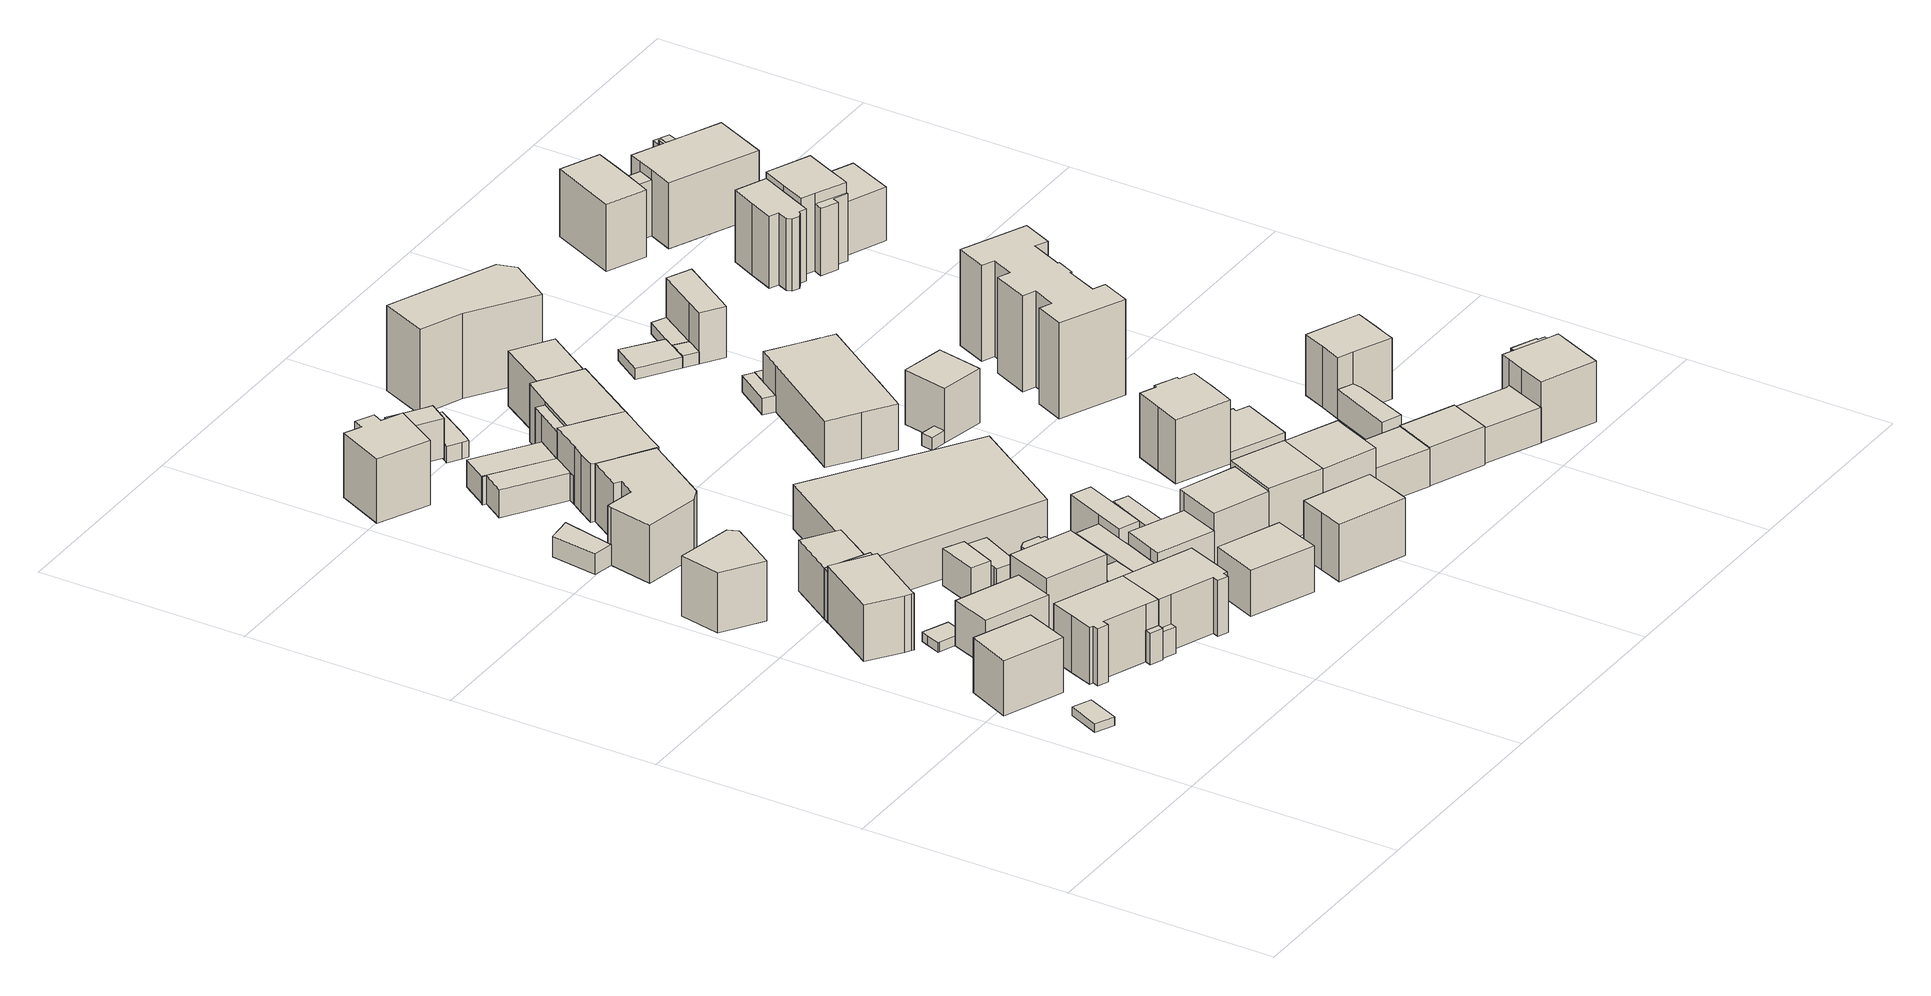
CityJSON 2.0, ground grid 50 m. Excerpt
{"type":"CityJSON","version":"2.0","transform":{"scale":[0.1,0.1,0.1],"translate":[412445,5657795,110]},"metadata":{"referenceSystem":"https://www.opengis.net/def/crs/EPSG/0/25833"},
"CityObjects":{
"building1":{"type":"Building","attributes":{"Dachtyp_tdc":"tdcPolyFlatRoof","Gemeindeschluessel":14612000,"Dachneigung":0,"QualitaetDacherkennung":82,"Geometrietyp2DReferenz":"3000","measuredHeight":2.01,"function":"31001_9998","roofType":"1000"},"geometry":[{"type":"Solid","lod":"1","boundaries":[[[[0,1,2,3]],[[4,5,6,7]],[[3,5,4,0]],[[2,6,5,3]],[[1,7,6,2]],[[0,4,7,1]]]]}]},
"building2":{"type":"Building","attributes":{"Dachtyp_tdc":"tdcGableRoof","Gemeindeschluessel":14612000,"Dachneigung":37.58,"QualitaetDacherkennung":71,"Geometrietyp2DReferenz":"3000","measuredHeight":15.54,"function":"31001_9998","roofType":"3100"},"geometry":[{"type":"Solid","lod":"1","boundaries":[[[[8,9,10,11]],[[12,13,14,15]],[[11,13,12,8]],[[10,14,13,11]],[[9,15,14,10]],[[8,12,15,9]]]]}]},
"building3":{"type":"Building","attributes":{"Dachtyp_tdc":"tdcFreeFormRoof","Gemeindeschluessel":14612000,"Dachneigung":35.38,"QualitaetDacherkennung":57,"Geometrietyp2DReferenz":"3000","measuredHeight":15.8,"function":"31001_9998","roofType":"5000"},"geometry":[{"type":"Solid","lod":"1","boundaries":[[[[16,17,18,19,20,21,22]],[[23,24,25,26,27,28,29]],[[22,24,23,16]],[[21,25,24,22]],[[20,26,25,21]],[[19,27,26,20]],[[18,28,27,19]],[[17,29,28,18]],[[16,23,29,17]]]]}]},
"building4":{"type":"Building","attributes":{"Dachtyp_tdc":"tdcPolyFlatRoof","Gemeindeschluessel":14612000,"Dachneigung":0,"QualitaetDacherkennung":80,"Geometrietyp2DReferenz":"3000","measuredHeight":2.37,"function":"31001_9998","roofType":"1000"},"geometry":[{"type":"Solid","lod":"1","boundaries":[[[[30,31,32,33,34,35,36]],[[37,38,39,40,41,42,43]],[[36,38,37,30]],[[35,39,38,36]],[[34,40,39,35]],[[33,41,40,34]],[[32,42,41,33]],[[31,43,42,32]],[[30,37,43,31]]]]}]},
"building5":{"type":"Building","attributes":{"Gemeindeschluessel":14612000,"Geometrietyp2DReferenz":"3000","function":"31001_9998","roofType":"9999"},"children":["building5-1","building5-2"]},
"building5-1":{"type":"BuildingPart","attributes":{"Dachtyp_tdc":"tdcPolyFlatRoof","Dachneigung":0,"QualitaetDacherkennung":25,"Geometrietyp2DReferenz":"3000","measuredHeight":7.6,"roofType":"1000"},"parents":["building5"],"geometry":[{"type":"Solid","lod":"1","boundaries":[[[[44,45,46,47]],[[48,49,50,51]],[[47,49,48,44]],[[46,50,49,47]],[[45,51,50,46]],[[44,48,51,45]]]]}]},
"building5-2":{"type":"BuildingPart","attributes":{"Dachtyp_tdc":"tdcGableRoof","Dachneigung":19.63,"QualitaetDacherkennung":82,"Geometrietyp2DReferenz":"3000","measuredHeight":15.22,"roofType":"3100"},"parents":["building5"],"geometry":[{"type":"Solid","lod":"1","boundaries":[[[[52,53,54,55,56,57,58,59,60,61,62,63]],[[48,64,65,66,67,68,69,70,71,72,73,49]],[[63,64,48,52]],[[62,65,64,63]],[[61,66,65,62]],[[60,67,66,61]],[[59,68,67,60]],[[58,69,68,59]],[[57,70,69,58]],[[56,71,70,57]],[[55,72,71,56]],[[54,73,72,55]],[[53,49,73,54]],[[52,48,49,53]]]]}]},
"building6":{"type":"Building","attributes":{"Dachtyp_tdc":"tdcFreeFormRoof","Gemeindeschluessel":14612000,"Dachneigung":29.99,"QualitaetDacherkennung":47,"Geometrietyp2DReferenz":"3000","measuredHeight":16.51,"function":"31001_9998","roofType":"5000"},"geometry":[{"type":"Solid","lod":"1","boundaries":[[[[74,75,76,77,78]],[[79,80,81,82,83]],[[78,80,79,74]],[[77,81,80,78]],[[76,82,81,77]],[[75,83,82,76]],[[74,79,83,75]]]]}]},
"building7":{"type":"Building","attributes":{"Dachtyp_tdc":"tdcFreeFormRoof","Gemeindeschluessel":14612000,"Dachneigung":44.72,"QualitaetDacherkennung":62,"Geometrietyp2DReferenz":"3000","measuredHeight":13.63,"function":"31001_9998","roofType":"5000"},"geometry":[{"type":"Solid","lod":"1","boundaries":[[[[84,85,86,87,88,89]],[[90,91,92,93,94,95]],[[89,91,90,84]],[[88,92,91,89]],[[87,93,92,88]],[[86,94,93,87]],[[85,95,94,86]],[[84,90,95,85]]]]}]},
"building8":{"type":"Building","attributes":{"Dachtyp_tdc":"tdcPolyFlatRoof","Gemeindeschluessel":14612000,"Dachneigung":3.98,"QualitaetDacherkennung":64,"Geometrietyp2DReferenz":"3000","measuredHeight":5.15,"function":"31001_9998","roofType":"2100"},"geometry":[{"type":"Solid","lod":"1","boundaries":[[[[96,97,98,99,100]],[[101,102,103,104,105]],[[100,102,101,96]],[[99,103,102,100]],[[98,104,103,99]],[[97,105,104,98]],[[96,101,105,97]]]]}]},
"building9":{"type":"Building","attributes":{"Gemeindeschluessel":14612000,"Geometrietyp2DReferenz":"3000","function":"31001_9998","roofType":"9999"},"children":["building9-1","building9-2"]},
"building9-1":{"type":"BuildingPart","attributes":{"Dachtyp_tdc":"tdcGableRoof","Dachneigung":65.89,"QualitaetDacherkennung":17,"Geometrietyp2DReferenz":"3000","measuredHeight":8.2,"roofType":"3100"},"parents":["building9"],"geometry":[{"type":"Solid","lod":"1","boundaries":[[[[106,107,108,109]],[[110,111,112,113]],[[109,111,110,106]],[[108,112,111,109]],[[107,113,112,108]],[[106,110,113,107]]]]}]},
"building9-2":{"type":"BuildingPart","attributes":{"Dachtyp_tdc":"tdcGableRoof","Dachneigung":19.87,"QualitaetDacherkennung":77,"Geometrietyp2DReferenz":"3000","measuredHeight":14.96,"roofType":"3100"},"parents":["building9"],"geometry":[{"type":"Solid","lod":"1","boundaries":[[[[114,115,116,117,118,55,54,53,119,120,121]],[[122,123,124,113,112,125,126,127,128,129,130]],[[121,123,122,114]],[[120,124,123,121]],[[119,113,124,120]],[[53,112,113,119]],[[54,125,112,53]],[[55,126,125,54]],[[118,127,126,55]],[[117,128,127,118]],[[116,129,128,117]],[[115,130,129,116]],[[114,122,130,115]]]]}]},
"building10":{"type":"Building","attributes":{"Gemeindeschluessel":14612000,"Geometrietyp2DReferenz":"3000","function":"31001_9998","roofType":"9999"},"children":["building10-1","building10-2"]},
"building10-1":{"type":"BuildingPart","attributes":{"Dachtyp_tdc":"tdcGableRoof","Dachneigung":42.16,"QualitaetDacherkennung":66,"Geometrietyp2DReferenz":"3000","measuredHeight":17.04,"roofType":"3100"},"parents":["building10"],"geometry":[{"type":"Solid","lod":"1","boundaries":[[[[131,132,133,134]],[[135,136,137,138]],[[134,136,135,131]],[[133,137,136,134]],[[132,138,137,133]],[[131,135,138,132]]]]}]},
"building10-2":{"type":"BuildingPart","attributes":{"Dachtyp_tdc":"tdcFreeFormRoof","Dachneigung":38.2,"QualitaetDacherkennung":10,"Geometrietyp2DReferenz":"3000","measuredHeight":14.86,"roofType":"5000"},"parents":["building10"],"geometry":[{"type":"Solid","lod":"1","boundaries":[[[[139,140,141,142,143,144,145,146]],[[147,148,149,150,151,152,153,154]],[[146,148,147,139]],[[145,149,148,146]],[[144,150,149,145]],[[143,151,150,144]],[[142,152,151,143]],[[141,153,152,142]],[[140,154,153,141]],[[139,147,154,140]]]]}]},
"building11":{"type":"Building","attributes":{"Dachtyp_tdc":"tdcPolyFlatRoof","Gemeindeschluessel":14612000,"Dachneigung":12.49,"QualitaetDacherkennung":45,"Geometrietyp2DReferenz":"3000","measuredHeight":9.57,"function":"31001_9998","roofType":"2100"},"geometry":[{"type":"Solid","lod":"1","boundaries":[[[[155,156,157,158]],[[159,160,161,162]],[[158,160,159,155]],[[157,161,160,158]],[[156,162,161,157]],[[155,159,162,156]]]]}]},
"building12":{"type":"Building","attributes":{"Dachtyp_tdc":"tdcPolyFlatRoof","Gemeindeschluessel":14612000,"Dachneigung":27.65,"QualitaetDacherkennung":61,"Geometrietyp2DReferenz":"3000","measuredHeight":9.56,"function":"31001_9998","roofType":"2100"},"geometry":[{"type":"Solid","lod":"1","boundaries":[[[[163,164,165,166,167,168]],[[169,170,171,172,173,174]],[[168,170,169,163]],[[167,171,170,168]],[[166,172,171,167]],[[165,173,172,166]],[[164,174,173,165]],[[163,169,174,164]]]]}]},
"building13":{"type":"Building","attributes":{"Dachtyp_tdc":"tdcFreeFormRoof","Gemeindeschluessel":14612000,"Dachneigung":24,"QualitaetDacherkennung":31,"Geometrietyp2DReferenz":"3000","measuredHeight":15.48,"function":"31001_9998","roofType":"5000"},"geometry":[{"type":"Solid","lod":"1","boundaries":[[[[175,176,177,178,179,180,181,182,183,184]],[[105,185,186,187,188,189,190,191,192,101]],[[184,185,105,175]],[[183,186,185,184]],[[182,187,186,183]],[[181,188,187,182]],[[180,189,188,181]],[[179,190,189,180]],[[178,191,190,179]],[[177,192,191,178]],[[176,101,192,177]],[[175,105,101,176]]]]}]},
"building14":{"type":"Building","attributes":{"Dachtyp_tdc":"tdcFreeFormRoof","Gemeindeschluessel":14612000,"Dachneigung":30.31,"QualitaetDacherkennung":65,"Geometrietyp2DReferenz":"3000","measuredHeight":18.11,"function":"31001_9998","roofType":"5000"},"geometry":[{"type":"Solid","lod":"1","boundaries":[[[[193,194,195,196,197,198,199,200]],[[201,202,203,204,205,206,207,208]],[[200,202,201,193]],[[199,203,202,200]],[[198,204,203,199]],[[197,205,204,198]],[[196,206,205,197]],[[195,207,206,196]],[[194,208,207,195]],[[193,201,208,194]]]]}]},
"building15":{"type":"Building","attributes":{"Gemeindeschluessel":14612000,"Geometrietyp2DReferenz":"3000","function":"31001_9998","roofType":"9999"},"children":["building15-1","building15-2"]},
"building15-1":{"type":"BuildingPart","attributes":{"Dachtyp_tdc":"tdcPolyFlatRoof","Dachneigung":0,"QualitaetDacherkennung":52,"Geometrietyp2DReferenz":"3000","measuredHeight":6.65,"roofType":"1000"},"parents":["building15"],"geometry":[{"type":"Solid","lod":"1","boundaries":[[[[209,210,211,212,213,214,215,216,217]],[[218,219,220,221,222,223,224,225,226]],[[217,219,218,209]],[[216,220,219,217]],[[215,221,220,216]],[[214,222,221,215]],[[213,223,222,214]],[[212,224,223,213]],[[211,225,224,212]],[[210,226,225,211]],[[209,218,226,210]]]]}]},
"building15-2":{"type":"BuildingPart","attributes":{"Dachtyp_tdc":"tdcPolyFlatRoof","Dachneigung":0,"QualitaetDacherkennung":73,"Geometrietyp2DReferenz":"3000","measuredHeight":6.56,"roofType":"1000"},"parents":["building15"],"geometry":[{"type":"Solid","lod":"1","boundaries":[[[[227,228,229,230]],[[218,231,232,219]],[[230,231,218,227]],[[229,232,231,230]],[[228,219,232,229]],[[227,218,219,228]]]]}]},
"building16":{"type":"Building","attributes":{"name":"Sporthalle Gymnasium Dreikönigschule","Gemeindeschluessel":14612000,"Geometrietyp2DReferenz":"3000","function":"31001_3211","roofType":"9999"},"children":["building16-1","building16-2","building16-3"]},
"building16-1":{"type":"BuildingPart","attributes":{"Dachtyp_tdc":"tdcPolyFlatRoof","Dachneigung":0,"QualitaetDacherkennung":29,"Geometrietyp2DReferenz":"3000","measuredHeight":12.31,"roofType":"1000"},"parents":["building16"],"geometry":[{"type":"Solid","lod":"1","boundaries":[[[[233,234,235,236]],[[237,238,239,240]],[[236,238,237,233]],[[235,239,238,236]],[[234,240,239,235]],[[233,237,240,234]]]]}]},
"building16-2":{"type":"BuildingPart","attributes":{"Dachtyp_tdc":"tdcPolyFlatRoof","Dachneigung":0,"QualitaetDacherkennung":37,"Geometrietyp2DReferenz":"3000","measuredHeight":12.36,"roofType":"1000"},"parents":["building16"],"geometry":[{"type":"Solid","lod":"1","boundaries":[[[[241,242,243,234]],[[244,240,245,246]],[[234,240,244,241]],[[243,245,240,234]],[[242,246,245,243]],[[241,244,246,242]]]]}]},
"building16-3":{"type":"BuildingPart","attributes":{"Dachtyp_tdc":"tdcCutGableRoof","Dachneigung":0.067,"QualitaetDacherkennung":59,"Geometrietyp2DReferenz":"3000","measuredHeight":11.61,"roofType":"9999"},"parents":["building16"],"geometry":[{"type":"Solid","lod":"1","boundaries":[[[[247,248,249,250,251,252]],[[253,237,244,246,254,255]],[[252,237,253,247]],[[251,244,237,252]],[[250,246,244,251]],[[249,254,246,250]],[[248,255,254,249]],[[247,253,255,248]]]]}]},
"building17":{"type":"Building","attributes":{"Dachtyp_tdc":"tdcGableRoof","Gemeindeschluessel":14612000,"Dachneigung":31.31,"QualitaetDacherkennung":62,"Geometrietyp2DReferenz":"3000","measuredHeight":13.05,"function":"31001_9998","roofType":"3100"},"geometry":[{"type":"Solid","lod":"1","boundaries":[[[[256,257,258,259]],[[260,261,262,263]],[[259,261,260,256]],[[258,262,261,259]],[[257,263,262,258]],[[256,260,263,257]]]]}]},
"building18":{"type":"Building","attributes":{"Gemeindeschluessel":14612000,"Geometrietyp2DReferenz":"3000","function":"31001_9998","roofType":"9999"},"children":["building18-1","building18-2"]},
"building18-1":{"type":"BuildingPart","attributes":{"Dachtyp_tdc":"tdcGableRoof","Dachneigung":19.25,"QualitaetDacherkennung":74,"Geometrietyp2DReferenz":"3000","measuredHeight":15.65,"roofType":"3100"},"parents":["building18"],"geometry":[{"type":"Solid","lod":"1","boundaries":[[[[264,265,266,267,268,269,270,271,272,273,274,275,276]],[[277,278,189,279,188,280,281,282,283,284,285,286,287]],[[276,278,277,264]],[[275,189,278,276]],[[274,279,189,275]],[[273,188,279,274]],[[272,280,188,273]],[[271,281,280,272]],[[270,282,281,271]],[[269,283,282,270]],[[268,284,283,269]],[[267,285,284,268]],[[266,286,285,267]],[[265,287,286,266]],[[264,277,287,265]]]]}]},
"building18-2":{"type":"BuildingPart","attributes":{"Dachtyp_tdc":"tdcPolyFlatRoof","Dachneigung":3.57,"QualitaetDacherkennung":81,"Geometrietyp2DReferenz":"3000","measuredHeight":7.09,"roofType":"2100"},"parents":["building18"],"geometry":[{"type":"Solid","lod":"1","boundaries":[[[[288,289,290,291,292,293,294,295]],[[282,296,297,298,299,300,301,283]],[[294,296,282,295]],[[293,297,296,294]],[[292,298,297,293]],[[291,299,298,292]],[[290,300,299,291]],[[289,301,300,290]],[[288,283,301,289]],[[295,282,283,288]]]]}]},
"building19":{"type":"Building","attributes":{"Dachtyp_tdc":"tdcFreeFormRoof","Gemeindeschluessel":14612000,"Dachneigung":35.89,"QualitaetDacherkennung":64,"Geometrietyp2DReferenz":"3000","measuredHeight":11.51,"function":"31001_9998","roofType":"5000"},"geometry":[{"type":"Solid","lod":"1","boundaries":[[[[302,303,304,305,306]],[[307,308,309,310,311]],[[306,308,307,302]],[[305,309,308,306]],[[304,310,309,305]],[[303,311,310,304]],[[302,307,311,303]]]]}]},
"building20":{"type":"Building","attributes":{"Dachtyp_tdc":"tdcPolyFlatRoof","Gemeindeschluessel":14612000,"Dachneigung":9.91,"QualitaetDacherkennung":66,"Geometrietyp2DReferenz":"3000","measuredHeight":10.1,"function":"31001_9998","roofType":"2100"},"geometry":[{"type":"Solid","lod":"1","boundaries":[[[[312,313,314,315,316]],[[317,318,319,320,321]],[[316,318,317,312]],[[315,319,318,316]],[[314,320,319,315]],[[313,321,320,314]],[[312,317,321,313]]]]}]},
"building21":{"type":"Building","attributes":{"Dachtyp_tdc":"tdcPolyFlatRoof","Gemeindeschluessel":14612000,"Dachneigung":3.17,"QualitaetDacherkennung":73,"Geometrietyp2DReferenz":"3000","measuredHeight":9,"function":"31001_9998","roofType":"2100"},"geometry":[{"type":"Solid","lod":"1","boundaries":[[[[322,323,324,325,326]],[[327,328,329,330,331]],[[326,328,327,322]],[[325,329,328,326]],[[324,330,329,325]],[[323,331,330,324]],[[322,327,331,323]]]]}]},
"building22":{"type":"Building","attributes":{"Gemeindeschluessel":14612000,"Geometrietyp2DReferenz":"3000","function":"31001_9998","roofType":"9999"},"children":["building22-1","building22-2","building22-3"]},
"building22-1":{"type":"BuildingPart","attributes":{"Dachtyp_tdc":"tdcGableRoof","Dachneigung":19.01,"QualitaetDacherkennung":78,"Geometrietyp2DReferenz":"3000","measuredHeight":15.56,"roofType":"3100"},"parents":["building22"],"geometry":[{"type":"Solid","lod":"1","boundaries":[[[[332,333,334,335,336,337,338,339,340]],[[341,342,343,344,345,346,347,348,349]],[[340,342,341,332]],[[339,343,342,340]],[[338,344,343,339]],[[337,345,344,338]],[[336,346,345,337]],[[335,347,346,336]],[[334,348,347,335]],[[333,349,348,334]],[[332,341,349,333]]]]}]},
"building22-2":{"type":"BuildingPart","attributes":{"Dachtyp_tdc":"tdcPolyFlatRoof","Dachneigung":0,"QualitaetDacherkennung":69,"Geometrietyp2DReferenz":"3000","measuredHeight":6.54,"roofType":"1000"},"parents":["building22"],"geometry":[{"type":"Solid","lod":"1","boundaries":[[[[350,351,352,353]],[[354,355,356,357]],[[353,355,354,350]],[[352,356,355,353]],[[351,357,356,352]],[[350,354,357,351]]]]}]},
"building22-3":{"type":"BuildingPart","attributes":{"Dachtyp_tdc":"tdcPolyFlatRoof","Dachneigung":20.02,"QualitaetDacherkennung":39,"Geometrietyp2DReferenz":"3000","measuredHeight":13.74,"roofType":"2100"},"parents":["building22"],"geometry":[{"type":"Solid","lod":"1","boundaries":[[[[358,359,360,361,362]],[[348,357,356,363,349]],[[362,357,348,358]],[[361,356,357,362]],[[360,363,356,361]],[[359,349,363,360]],[[358,348,349,359]]]]}]},
"building23":{"type":"Building","attributes":{"Dachtyp_tdc":"tdcFreeFormRoof","Gemeindeschluessel":14612000,"Dachneigung":35.82,"QualitaetDacherkennung":55,"Geometrietyp2DReferenz":"3000","measuredHeight":16.12,"function":"31001_9998","roofType":"5000"},"geometry":[{"type":"Solid","lod":"1","boundaries":[[[[364,365,366,367,368,369]],[[370,371,308,307,372,373]],[[369,371,370,364]],[[368,308,371,369]],[[367,307,308,368]],[[366,372,307,367]],[[365,373,372,366]],[[364,370,373,365]]]]}]},
"building24":{"type":"Building","attributes":{"Dachtyp_tdc":"tdcPolyFlatRoof","Gemeindeschluessel":14612000,"Dachneigung":18.16,"QualitaetDacherkennung":67,"Geometrietyp2DReferenz":"3000","measuredHeight":4.88,"function":"31001_9998","roofType":"2100"},"geometry":[{"type":"Solid","lod":"1","boundaries":[[[[374,375,376,377,378,379,380,381]],[[382,383,384,385,386,387,388,389]],[[381,383,382,374]],[[380,384,383,381]],[[379,385,384,380]],[[378,386,385,379]],[[377,387,386,378]],[[376,388,387,377]],[[375,389,388,376]],[[374,382,389,375]]]]}]},
"building25":{"type":"Building","attributes":{"Dachtyp_tdc":"tdcGableRoof","Gemeindeschluessel":14612000,"Dachneigung":18.64,"QualitaetDacherkennung":81,"Geometrietyp2DReferenz":"3000","measuredHeight":15.17,"function":"31001_9998","roofType":"3100"},"geometry":[{"type":"Solid","lod":"1","boundaries":[[[[390,391,392,393,394,395,396]],[[397,398,399,400,401,402,403]],[[396,398,397,390]],[[395,399,398,396]],[[394,400,399,395]],[[393,401,400,394]],[[392,402,401,393]],[[391,403,402,392]],[[390,397,403,391]]]]}]},
"building26":{"type":"Building","attributes":{"Dachtyp_tdc":"tdcPolyFlatRoof","Gemeindeschluessel":14612000,"Dachneigung":12.79,"QualitaetDacherkennung":55,"Geometrietyp2DReferenz":"3000","measuredHeight":3.54,"function":"31001_9998","roofType":"2100"},"geometry":[{"type":"Solid","lod":"1","boundaries":[[[[404,405,406,407]],[[408,409,410,411]],[[407,409,408,404]],[[406,410,409,407]],[[405,411,410,406]],[[404,408,411,405]]]]}]},
"building27":{"type":"Building","attributes":{"Dachtyp_tdc":"tdcGableRoof","Gemeindeschluessel":14612000,"Dachneigung":17.67,"QualitaetDacherkennung":47,"Geometrietyp2DReferenz":"3000","measuredHeight":15.98,"function":"31001_9998","roofType":"3100"},"geometry":[{"type":"Solid","lod":"1","boundaries":[[[[412,413,414,415]],[[416,417,418,419]],[[415,417,416,412]],[[414,418,417,415]],[[413,419,418,414]],[[412,416,419,413]]]]}]},
"building28":{"type":"Building","attributes":{"Dachtyp_tdc":"tdcGableRoof","Gemeindeschluessel":14612000,"Dachneigung":35.74,"QualitaetDacherkennung":42,"Geometrietyp2DReferenz":"3000","measuredHeight":15.22,"function":"31001_9998","roofType":"3100"},"geometry":[{"type":"Solid","lod":"1","boundaries":[[[[420,421,422,423]],[[424,425,426,427]],[[423,425,424,420]],[[422,426,425,423]],[[421,427,426,422]],[[420,424,427,421]]]]}]},
"building29":{"type":"Building","attributes":{"Dachtyp_tdc":"tdcFreeFormRoof","Gemeindeschluessel":14612000,"Dachneigung":27.24,"QualitaetDacherkennung":53,"Geometrietyp2DReferenz":"3000","measuredHeight":16.2,"function":"31001_9998","roofType":"5000"},"geometry":[{"type":"Solid","lod":"1","boundaries":[[[[428,429,430,431,432,433]],[[416,419,434,435,436,437]],[[433,419,416,428]],[[432,434,419,433]],[[431,435,434,432]],[[430,436,435,431]],[[429,437,436,430]],[[428,416,437,429]]]]}]},
"building30":{"type":"Building","attributes":{"Dachtyp_tdc":"tdcFreeFormRoof","Gemeindeschluessel":14612000,"Dachneigung":28.97,"QualitaetDacherkennung":5,"Geometrietyp2DReferenz":"3000","measuredHeight":22.66,"function":"31001_9998","roofType":"5000"},"geometry":[{"type":"Solid","lod":"1","boundaries":[[[[438,439,440,441,442,443,444]],[[445,446,447,448,449,450,451]],[[444,446,445,438]],[[443,447,446,444]],[[442,448,447,443]],[[441,449,448,442]],[[440,450,449,441]],[[439,451,450,440]],[[438,445,451,439]]]]}]},
"building31":{"type":"Building","attributes":{"name":"Scheune","Gemeindeschluessel":14612000,"Geometrietyp2DReferenz":"3000","function":"31001_2090","roofType":"9999"},"children":["building31-1","building31-2","building31-3"]},
"building31-1":{"type":"BuildingPart","attributes":{"Dachtyp_tdc":"tdcPolyFlatRoof","Dachneigung":20.56,"QualitaetDacherkennung":66,"Geometrietyp2DReferenz":"3000","measuredHeight":4.82,"roofType":"2100"},"parents":["building31"],"geometry":[{"type":"Solid","lod":"1","boundaries":[[[[452,453,454,455,456,457,458]],[[459,460,461,462,463,464,465]],[[458,460,459,452]],[[457,461,460,458]],[[456,462,461,457]],[[455,463,462,456]],[[454,464,463,455]],[[453,465,464,454]],[[452,459,465,453]]]]}]},
"building31-2":{"type":"BuildingPart","attributes":{"Dachtyp_tdc":"tdcGableRoof","Dachneigung":32.32,"QualitaetDacherkennung":63,"Geometrietyp2DReferenz":"3000","measuredHeight":13.91,"roofType":"3100"},"parents":["building31"],"geometry":[{"type":"Solid","lod":"1","boundaries":[[[[466,467,468,469,470,471,472,473,474,475,476,477,478,479,480,481,482,483,484]],[[485,486,487,488,489,490,491,492,493,494,495,496,497,498,499,465,500,464,501]],[[484,486,485,466]],[[483,487,486,484]],[[482,488,487,483]],[[481,489,488,482]],[[480,490,489,481]],[[479,491,490,480]],[[478,492,491,479]],[[477,493,492,478]],[[476,494,493,477]],[[475,495,494,476]],[[474,496,495,475]],[[473,497,496,474]],[[472,498,497,473]],[[471,499,498,472]],[[470,465,499,471]],[[469,500,465,470]],[[468,464,500,469]],[[467,501,464,468]],[[466,485,501,467]]]]}]},
"building31-3":{"type":"BuildingPart","attributes":{"Dachtyp_tdc":"tdcPolyFlatRoof","Dachneigung":23.08,"QualitaetDacherkennung":63,"Geometrietyp2DReferenz":"3000","measuredHeight":4.62,"roofType":"2100"},"parents":["building31"],"geometry":[{"type":"Solid","lod":"1","boundaries":[[[[502,503,504,505]],[[499,506,507,459]],[[505,506,499,502]],[[504,507,506,505]],[[503,459,507,504]],[[502,499,459,503]]]]}]},
"building32":{"type":"Building","attributes":{"Gemeindeschluessel":14612000,"Geometrietyp2DReferenz":"3000","function":"31001_9998","roofType":"9999"},"children":["building32-1","building32-2"]},
"building32-1":{"type":"BuildingPart","attributes":{"Dachtyp_tdc":"tdcGableRoof","Dachneigung":28.98,"QualitaetDacherkennung":7,"Geometrietyp2DReferenz":"3000","measuredHeight":15.86,"roofType":"3100"},"parents":["building32"],"geometry":[{"type":"Solid","lod":"1","boundaries":[[[[508,509,510,511]],[[512,513,514,515]],[[511,513,512,508]],[[510,514,513,511]],[[509,515,514,510]],[[508,512,515,509]]]]}]},
"building32-2":{"type":"BuildingPart","attributes":{"Dachtyp_tdc":"tdcPolyFlatRoof","Dachneigung":0,"QualitaetDacherkennung":0,"Geometrietyp2DReferenz":"3000","measuredHeight":3.01,"roofType":"9999"},"parents":["building32"],"geometry":[{"type":"Solid","lod":"1","boundaries":[[[[516,517,518,519]],[[520,521,522,513]],[[519,521,520,516]],[[518,522,521,519]],[[517,513,522,518]],[[516,520,513,517]]]]}]},
"building33":{"type":"Building","attributes":{"Dachtyp_tdc":"tdcGableRoof","Gemeindeschluessel":14612000,"Dachneigung":43.48,"QualitaetDacherkennung":83,"Geometrietyp2DReferenz":"3000","measuredHeight":11.52,"function":"31001_9998","roofType":"3100"},"geometry":[{"type":"Solid","lod":"1","boundaries":[[[[523,524,525,526]],[[527,437,436,528]],[[526,437,527,523]],[[525,436,437,526]],[[524,528,436,525]],[[523,527,528,524]]]]}]},
"building34":{"type":"Building","attributes":{"Dachtyp_tdc":"tdcFreeFormRoof","Gemeindeschluessel":14612000,"Dachneigung":23.14,"QualitaetDacherkennung":11,"Geometrietyp2DReferenz":"3000","measuredHeight":5.57,"function":"31001_9998","roofType":"5000"},"geometry":[{"type":"Solid","lod":"1","boundaries":[[[[529,530,531,532]],[[533,534,535,536]],[[532,534,533,529]],[[531,535,534,532]],[[530,536,535,531]],[[529,533,536,530]]]]}]},
"building35":{"type":"Building","attributes":{"Dachtyp_tdc":"tdcGableRoof","Gemeindeschluessel":14612000,"Dachneigung":33.66,"QualitaetDacherkennung":51,"Geometrietyp2DReferenz":"3000","measuredHeight":18.02,"function":"31001_9998","roofType":"3100"},"geometry":[{"type":"Solid","lod":"1","boundaries":[[[[537,538,539,540,541,542,543,544,545,546]],[[547,548,549,550,551,552,553,554,555,556]],[[546,548,547,537]],[[545,549,548,546]],[[544,550,549,545]],[[543,551,550,544]],[[542,552,551,543]],[[541,553,552,542]],[[540,554,553,541]],[[539,555,554,540]],[[538,556,555,539]],[[537,547,556,538]]]]}]},
"building36":{"type":"Building","attributes":{"Dachtyp_tdc":"tdcGableRoof","Gemeindeschluessel":14612000,"Dachneigung":44.04,"QualitaetDacherkennung":41,"Geometrietyp2DReferenz":"3000","measuredHeight":11.64,"function":"31001_9998","roofType":"3100"},"geometry":[{"type":"Solid","lod":"1","boundaries":[[[[557,558,559,560]],[[561,562,563,564]],[[560,562,561,557]],[[559,563,562,560]],[[558,564,563,559]],[[557,561,564,558]]]]}]},
"building37":{"type":"Building","attributes":{"Dachtyp_tdc":"tdcPolyFlatRoof","Gemeindeschluessel":14612000,"Dachneigung":0,"QualitaetDacherkennung":75,"Geometrietyp2DReferenz":"3000","measuredHeight":2.96,"function":"31001_9998","roofType":"1000"},"geometry":[{"type":"Solid","lod":"1","boundaries":[[[[565,566,567,568,569,570,571,572]],[[573,574,575,576,577,578,579,580]],[[572,574,573,565]],[[571,575,574,572]],[[570,576,575,571]],[[569,577,576,570]],[[568,578,577,569]],[[567,579,578,568]],[[566,580,579,567]],[[565,573,580,566]]]]}]},
"building38":{"type":"Building","attributes":{"Dachtyp_tdc":"tdcPolyFlatRoof","Gemeindeschluessel":14612000,"Dachneigung":3.31,"QualitaetDacherkennung":80,"Geometrietyp2DReferenz":"3000","measuredHeight":3.03,"function":"31001_9998","roofType":"2100"},"geometry":[{"type":"Solid","lod":"1","boundaries":[[[[581,582,583,584,585]],[[586,587,588,589,590]],[[585,587,586,581]],[[584,588,587,585]],[[583,589,588,584]],[[582,590,589,583]],[[581,586,590,582]]]]}]},
"building39":{"type":"Building","attributes":{"Dachtyp_tdc":"tdcPolyFlatRoof","Gemeindeschluessel":14612000,"Dachneigung":0,"QualitaetDacherkennung":48,"Geometrietyp2DReferenz":"3000","measuredHeight":7.07,"function":"31001_9998","roofType":"1000"},"geometry":[{"type":"Solid","lod":"1","boundaries":[[[[591,592,593,594,595]],[[596,597,598,599,600]],[[595,597,596,591]],[[594,598,597,595]],[[593,599,598,594]],[[592,600,599,593]],[[591,596,600,592]]]]}]},
"building40":{"type":"Building","attributes":{"Dachtyp_tdc":"tdcPolyFlatRoof","Gemeindeschluessel":14612000,"Dachneigung":3.19,"QualitaetDacherkennung":66,"Geometrietyp2DReferenz":"3000","measuredHeight":2.92,"function":"31001_9998","roofType":"2100"},"geometry":[{"type":"Solid","lod":"1","boundaries":[[[[601,602,603,604,605]],[[589,588,606,607,608]],[[605,588,589,601]],[[604,606,588,605]],[[603,607,606,604]],[[602,608,607,603]],[[601,589,608,602]]]]}]},
"building41":{"type":"Building","attributes":{"Gemeindeschluessel":14612000,"Geometrietyp2DReferenz":"3000","function":"31001_9998","roofType":"9999"},"children":["building41-1","building41-2"]},
"building41-1":{"type":"BuildingPart","attributes":{"Dachtyp_tdc":"tdcPolyFlatRoof","Dachneigung":4.86,"QualitaetDacherkennung":57,"Geometrietyp2DReferenz":"3000","measuredHeight":3.05,"roofType":"2100"},"parents":["building41"],"geometry":[{"type":"Solid","lod":"1","boundaries":[[[[609,610,611,612]],[[589,608,613,590]],[[612,608,589,609]],[[611,613,608,612]],[[610,590,613,611]],[[609,589,590,610]]]]}]},
"building41-2":{"type":"BuildingPart","attributes":{"Dachtyp_tdc":"tdcGableRoof","Dachneigung":49.64,"QualitaetDacherkennung":2,"Geometrietyp2DReferenz":"3000","measuredHeight":18.08,"roofType":"3100"},"parents":["building41"],"geometry":[{"type":"Solid","lod":"1","boundaries":[[[[614,615,616,617,618]],[[619,620,613,608,607]],[[618,620,619,614]],[[617,613,620,618]],[[616,608,613,617]],[[615,607,608,616]],[[614,619,607,615]]]]}]},
"building42":{"type":"Building","attributes":{"Dachtyp_tdc":"tdcGableRoof","Gemeindeschluessel":14612000,"Dachneigung":42.96,"QualitaetDacherkennung":69,"Geometrietyp2DReferenz":"3000","measuredHeight":11.43,"function":"31001_9998","roofType":"3100"},"geometry":[{"type":"Solid","lod":"1","boundaries":[[[[621,622,623,624,625,626,627]],[[628,629,630,631,632,633,634]],[[627,629,628,621]],[[626,630,629,627]],[[625,631,630,626]],[[624,632,631,625]],[[623,633,632,624]],[[622,634,633,623]],[[621,628,634,622]]]]}]},
"building43":{"type":"Building","attributes":{"name":"Gymnasium Dreikönigschule Dresden","Dachtyp_tdc":"tdcFreeFormRoof","Gemeindeschluessel":14612000,"Dachneigung":39.41,"QualitaetDacherkennung":20,"Geometrietyp2DReferenz":"3000","measuredHeight":25.39,"function":"31001_3021","roofType":"5000"},"geometry":[{"type":"Solid","lod":"1","boundaries":[[[[635,636,637,638,639,640,641,642,643,644,645,646,647,648,649,650,651,652,653,654]],[[655,656,657,658,659,660,661,662,663,664,665,666,667,668,669,670,671,672,673,674]],[[654,656,655,635]],[[653,657,656,654]],[[652,658,657,653]],[[651,659,658,652]],[[650,660,659,651]],[[649,661,660,650]],[[648,662,661,649]],[[647,663,662,648]],[[646,664,663,647]],[[645,665,664,646]],[[644,666,665,645]],[[643,667,666,644]],[[642,668,667,643]],[[641,669,668,642]],[[640,670,669,641]],[[639,671,670,640]],[[638,672,671,639]],[[637,673,672,638]],[[636,674,673,637]],[[635,655,674,636]]]]}]},
"building44":{"type":"Building","attributes":{"Dachtyp_tdc":"tdcGableRoof","Gemeindeschluessel":14612000,"Dachneigung":30.69,"QualitaetDacherkennung":82,"Geometrietyp2DReferenz":"3000","measuredHeight":16.61,"function":"31001_9998","roofType":"3100"},"geometry":[{"type":"Solid","lod":"1","boundaries":[[[[675,676,677,678,679,680,681,682]],[[683,684,685,599,598,686,687,688]],[[682,684,683,675]],[[681,685,684,682]],[[680,599,685,681]],[[679,598,599,680]],[[678,686,598,679]],[[677,687,686,678]],[[676,688,687,677]],[[675,683,688,676]]]]}]},
"building45":{"type":"Building","attributes":{"Gemeindeschluessel":14612000,"Geometrietyp2DReferenz":"3000","function":"31001_9998","roofType":"9999"},"children":["building45-1","building45-2"]},
"building45-1":{"type":"BuildingPart","attributes":{"Dachtyp_tdc":"tdcFreeFormRoof","Dachneigung":48.7,"QualitaetDacherkennung":22,"Geometrietyp2DReferenz":"3000","measuredHeight":14.8,"roofType":"5000"},"parents":["building45"],"geometry":[{"type":"Solid","lod":"1","boundaries":[[[[689,690,691,692,693,694,695]],[[696,697,698,699,700,701,702]],[[695,697,696,689]],[[694,698,697,695]],[[693,699,698,694]],[[692,700,699,693]],[[691,701,700,692]],[[690,702,701,691]],[[689,696,702,690]]]]}]},
"building45-2":{"type":"BuildingPart","attributes":{"Dachtyp_tdc":"tdcGableRoof","Dachneigung":45.22,"QualitaetDacherkennung":68,"Geometrietyp2DReferenz":"3000","measuredHeight":18.19,"roofType":"3100"},"parents":["building45"],"geometry":[{"type":"Solid","lod":"1","boundaries":[[[[703,704,705,706,707,708,709,710,711,712]],[[699,698,713,714,715,716,717,718,719,720]],[[711,698,699,712]],[[710,713,698,711]],[[709,714,713,710]],[[708,715,714,709]],[[707,716,715,708]],[[706,717,716,707]],[[705,718,717,706]],[[704,719,718,705]],[[703,720,719,704]],[[712,699,720,703]]]]}]},
"building46":{"type":"Building","attributes":{"Dachtyp_tdc":"tdcFreeFormRoof","Gemeindeschluessel":14612000,"Dachneigung":46.15,"QualitaetDacherkennung":44,"Geometrietyp2DReferenz":"3000","measuredHeight":21.46,"function":"31001_9998","roofType":"5000"},"geometry":[{"type":"Solid","lod":"1","boundaries":[[[[721,722,723,724,725,726,727,728,729,730,731,732]],[[733,734,735,736,737,738,739,740,741,742,743,744]],[[732,734,733,721]],[[731,735,734,732]],[[730,736,735,731]],[[729,737,736,730]],[[728,738,737,729]],[[727,739,738,728]],[[726,740,739,727]],[[725,741,740,726]],[[724,742,741,725]],[[723,743,742,724]],[[722,744,743,723]],[[721,733,744,722]]]]}]},
"building47":{"type":"Building","attributes":{"Gemeindeschluessel":14612000,"Geometrietyp2DReferenz":"3000","function":"31001_9998","roofType":"9999"},"children":["building47-1","building47-2"]},
"building47-1":{"type":"BuildingPart","attributes":{"Dachtyp_tdc":"tdcGableRoof","Dachneigung":31.44,"QualitaetDacherkennung":70,"Geometrietyp2DReferenz":"3000","measuredHeight":20.91,"roofType":"3100"},"parents":["building47"],"geometry":[{"type":"Solid","lod":"1","boundaries":[[[[745,746,747,748,749,750,751,752]],[[753,754,755,756,757,758,759,760]],[[752,754,753,745]],[[751,755,754,752]],[[750,756,755,751]],[[749,757,756,750]],[[748,758,757,749]],[[747,759,758,748]],[[746,760,759,747]],[[745,753,760,746]]]]}]},
"building47-2":{"type":"BuildingPart","attributes":{"Dachtyp_tdc":"tdcPolyFlatRoof","Dachneigung":31.21,"QualitaetDacherkennung":40,"Geometrietyp2DReferenz":"3000","measuredHeight":17.07,"roofType":"2100"},"parents":["building47"],"geometry":[{"type":"Solid","lod":"1","boundaries":[[[[761,762,763,764,765,766]],[[760,767,768,769,770,753]],[[766,767,760,761]],[[765,768,767,766]],[[764,769,768,765]],[[763,770,769,764]],[[762,753,770,763]],[[761,760,753,762]]]]}]},
"building48":{"type":"Building","attributes":{"Gemeindeschluessel":14612000,"Geometrietyp2DReferenz":"3000","function":"31001_9998","roofType":"9999"},"children":["building48-1","building48-2","building48-3","building48-4"]},
"building48-1":{"type":"BuildingPart","attributes":{"Dachtyp_tdc":"tdcHipRoof","Dachneigung":25.45,"QualitaetDacherkennung":39,"Geometrietyp2DReferenz":"3000","measuredHeight":17.9,"roofType":"3200"},"parents":["building48"],"geometry":[{"type":"Solid","lod":"1","boundaries":[[[[771,772,773,774,775,776,777]],[[778,779,780,781,782,783,784]],[[777,779,778,771]],[[776,780,779,777]],[[775,781,780,776]],[[774,782,781,775]],[[773,783,782,774]],[[772,784,783,773]],[[771,778,784,772]]]]}]},
"building48-2":{"type":"BuildingPart","attributes":{"Dachtyp_tdc":"tdcPolyFlatRoof","Dachneigung":0,"QualitaetDacherkennung":51,"Geometrietyp2DReferenz":"3000","measuredHeight":13.6,"roofType":"1000"},"parents":["building48"],"geometry":[{"type":"Solid","lod":"1","boundaries":[[[[785,786,787,788]],[[783,789,790,784]],[[788,789,783,785]],[[787,790,789,788]],[[786,784,790,787]],[[785,783,784,786]]]]}]},
"building48-3":{"type":"BuildingPart","attributes":{"Dachtyp_tdc":"tdcHipRoof","Dachneigung":31.22,"QualitaetDacherkennung":78,"Geometrietyp2DReferenz":"3000","measuredHeight":18.67,"roofType":"3200"},"parents":["building48"],"geometry":[{"type":"Solid","lod":"1","boundaries":[[[[791,792,793,794,795,796,797,798,799,800,801,802]],[[803,804,805,806,807,808,809,790,789,810,811,812]],[[802,804,803,791]],[[801,805,804,802]],[[800,806,805,801]],[[799,807,806,800]],[[798,808,807,799]],[[797,809,808,798]],[[796,790,809,797]],[[795,789,790,796]],[[794,810,789,795]],[[793,811,810,794]],[[792,812,811,793]],[[791,803,812,792]]]]}]},
"building48-4":{"type":"BuildingPart","attributes":{"Dachtyp_tdc":"tdcPolyFlatRoof","Dachneigung":29.73,"QualitaetDacherkennung":36,"Geometrietyp2DReferenz":"3000","measuredHeight":15.52,"roofType":"2100"},"parents":["building48"],"geometry":[{"type":"MultiSurface","lod":"1","boundaries":[[[813,814,815,816,817,818,819]],[[804,820,821,822,823,824,805]],[[819,820,804,813]],[[818,821,820,819]],[[817,822,821,818]],[[816,823,822,817]],[[815,824,823,816]],[[825,806,824,815]],[[824,815,814,805]],[[813,804,805,814]]]}]},
"building49":{"type":"Building","attributes":{"Dachtyp_tdc":"tdcGableRoof","Gemeindeschluessel":14612000,"Dachneigung":32.09,"QualitaetDacherkennung":62,"Geometrietyp2DReferenz":"3000","measuredHeight":14.92,"function":"31001_9998","roofType":"3100"},"geometry":[{"type":"Solid","lod":"1","boundaries":[[[[826,827,828,829]],[[830,831,832,833]],[[829,831,830,826]],[[828,832,831,829]],[[827,833,832,828]],[[826,830,833,827]]]]}]}
},
"vertices":[
[136,326,47],[91,345,47],[57,269,47],[103,249,47],[136,326,26],[103,249,26],[57,269,26],[91,345,26],
[67,570,158],[19,468,158],[164,410,158],[206,515,158],[67,570,24],[206,515,24],[164,410,24],[19,468,24],
[164,779,156],[256,917,156],[161,980,156],[65,835,156],[140,781,156],[154,772,156],[158,769,156],[164,779,18],[158,769,18],[154,772,18],[140,781,18],[65,835,18],[161,980,18],[256,917,18],
[170,715,47],[210,700,47],[231,692,47],[250,741,47],[188,767,47],[181,749,47],[167,716,47],[170,715,24],[167,716,24],[181,749,24],[188,767,24],[250,741,24],[231,692,24],[210,700,24],
[358,327,100],[352,312,100],[383,300,100],[389,314,100],[358,327,24],[389,314,24],[383,300,24],[352,312,24],
[358,327,163],[389,314,163],[411,370,163],[433,427,163],[392,443,163],[264,493,163],[241,436,163],[220,380,163],[229,377,163],[223,362,163],[249,352,163],[254,367,163],[254,367,24],[249,352,24],[223,362,24],[229,377,24],[220,380,24],[241,436,24],[264,493,24],[392,443,24],[433,427,24],[411,370,24],
[177,1205,162],[167,1229,162],[29,1256,162],[9,1156,162],[104,1094,162],[177,1205,16],[104,1094,16],[9,1156,16],[29,1256,16],[167,1229,16],
[332,551,133],[366,640,133],[231,692,133],[210,700,133],[174,605,133],[330,545,133],[332,551,23],[330,545,23],[174,605,23],[210,700,23],[231,692,23],[366,640,23],
[131,1488,64],[133,1498,64],[158,1615,64],[97,1610,64],[82,1497,64],[131,1488,14],[82,1497,14],[97,1610,14],[158,1615,14],[133,1498,14],
[414,288,92],[420,302,92],[389,314,92],[383,300,92],[414,288,27],[383,300,27],[389,314,27],[420,302,27],
[543,238,163],[549,252,163],[558,249,163],[580,305,163],[602,362,163],[420,302,163],[524,262,163],[518,248,163],[543,238,27],[518,248,27],[524,262,27],[411,370,27],[433,427,27],[602,362,27],[580,305,27],[558,249,27],[549,252,27],
[479,494,170],[524,608,170],[376,666,170],[332,551,170],[479,494,26],[332,551,26],[376,666,26],[524,608,26],
[482,646,165],[472,650,165],[475,657,165],[437,672,165],[421,667,165],[415,651,165],[465,631,165],[475,627,165],[482,646,26],[475,627,26],[465,631,26],[415,651,26],[421,667,26],[437,672,26],[475,657,26],[472,650,26],
[408,733,116],[447,821,116],[400,845,116],[364,754,116],[408,733,26],[364,754,26],[400,845,26],[447,821,26],
[399,713,108],[445,692,108],[496,796,108],[447,821,108],[408,733,108],[403,722,108],[399,713,27],[403,722,27],[408,733,27],[447,821,27],[496,796,27],[445,692,27],
[133,1498,155],[131,1488,155],[110,1382,155],[247,1356,155],[278,1369,155],[384,1529,155],[264,1607,155],[216,1533,155],[231,1523,155],[205,1484,155],[205,1484,14],[231,1523,14],[216,1533,14],[264,1607,14],[384,1529,14],[278,1369,14],[247,1356,14],[110,1382,14],
[168,2086,174],[124,2107,174],[113,2083,174],[73,2102,174],[20,1990,174],[140,1933,174],[205,2039,174],[156,2062,174],[168,2086,17],[156,2062,17],[205,2039,17],[140,1933,17],[20,1990,17],[73,2102,17],[113,2083,17],[124,2107,17],
[554,465,93],[604,446,93],[614,469,93],[645,541,93],[649,551,93],[657,571,93],[685,637,93],[628,659,93],[578,529,93],[554,465,26],[578,529,26],[628,659,26],[685,637,26],[657,571,26],[649,551,26],[645,541,26],[614,469,26],[604,446,26],
[554,465,92],[578,529,92],[519,551,92],[494,488,92],[494,488,26],[519,551,26],
[273,944,141],[170,994,141],[161,980,141],[256,917,141],[273,944,17],[256,917,17],[161,980,17],[170,994,17],
[259,951,141],[320,1044,141],[239,1098,141],[259,951,17],[239,1098,17],[320,1044,17],
[668,752,125],[824,987,125],[447,1236,125],[320,1044,125],[259,951,125],[273,944,125],[668,752,17],[447,1236,17],[824,987,17],
[772,166,141],[815,277,141],[665,337,141],[619,229,141],[772,166,29],[619,229,29],[665,337,29],[815,277,29],
[404,1552,156],[438,1604,156],[475,1660,156],[410,1704,156],[346,1747,156],[345,1748,156],[299,1678,156],[280,1650,156],[256,1613,156],[264,1607,156],[321,1570,156],[384,1529,156],[388,1527,156],[404,1552,14],[388,1527,14],[321,1570,14],[256,1613,14],[280,1650,14],[299,1678,14],[345,1748,14],[346,1747,14],[410,1704,14],[475,1660,14],[438,1604,14],
[345,1748,82],[204,1844,82],[202,1845,82],[200,1842,82],[208,1837,82],[174,1786,82],[309,1695,82],[299,1678,82],[309,1695,14],[174,1786,14],[208,1837,14],[200,1842,14],[202,1845,14],[204,1844,14],
[779,486,124],[645,541,124],[614,469,124],[604,446,124],[740,390,124],[779,486,28],[740,390,28],[604,446,28],[614,469,28],[645,541,28],
[219,2062,117],[311,2002,117],[343,2049,117],[322,2062,117],[250,2110,117],[219,2062,21],[250,2110,21],[322,2062,21],[343,2049,21],[311,2002,21],
[657,571,116],[705,551,116],[771,708,116],[723,728,116],[685,637,116],[657,571,28],[685,637,28],[723,728,28],[771,708,28],[705,551,28],
[470,1890,155],[425,1825,155],[365,1735,155],[410,1704,155],[475,1660,155],[480,1668,155],[580,1821,155],[515,1862,155],[490,1878,155],[470,1890,13],[490,1878,13],[515,1862,13],[580,1821,13],[480,1668,13],[475,1660,13],[410,1704,13],[365,1735,13],[425,1825,13],
[204,1844,79],[345,1748,79],[389,1812,79],[247,1908,79],[204,1844,13],[247,1908,13],[389,1812,13],[345,1748,13],
[365,1735,146],[425,1825,146],[406,1838,146],[389,1812,146],[345,1748,146],[406,1838,13],
[923,449,167],[789,500,167],[785,500,167],[779,486,167],[740,390,167],[874,338,167],[923,449,28],[874,338,28],[785,500,28],[789,500,28],
[311,2002,56],[304,1991,56],[335,1972,56],[348,1964,56],[375,2004,56],[418,2071,56],[377,2098,56],[343,2049,56],[311,2002,16],[343,2049,16],[377,2098,16],[418,2071,16],[375,2004,16],[348,1964,16],[335,1972,16],[304,1991,16],
[832,142,170],[994,79,170],[996,84,170],[1016,135,170],[1037,191,170],[876,254,170],[854,198,170],[832,142,30],[854,198,30],[876,254,30],[1037,191,30],[1016,135,30],[996,84,30],[994,79,30],
[826,687,58],[778,575,58],[814,559,58],[862,672,58],[826,687,27],[862,672,27],[814,559,27],[778,575,27],
[1001,284,174],[1056,410,174],[929,464,174],[874,338,174],[1001,284,30],[874,338,30],[929,464,30],[1056,410,30],
[490,1878,148],[580,1821,148],[660,1942,148],[569,2001,148],[490,1878,14],[569,2001,14],[660,1942,14],[580,1821,14],
[1001,284,173],[1130,232,173],[1172,330,173],[1183,356,173],[1139,375,173],[1056,410,173],[1139,375,30],[1183,356,30],[1172,330,30],[1130,232,30],
[491,2250,221],[444,2140,221],[545,2097,221],[696,1995,221],[763,2095,221],[750,2139,221],[592,2207,221],[491,2250,14],[592,2207,14],[750,2139,14],[763,2095,14],[696,1995,14],[545,2097,14],[444,2140,14],
[872,1585,69],[849,1551,69],[937,1491,69],[945,1503,69],[952,1513,69],[960,1525,69],[913,1557,69],[872,1585,28],[913,1557,28],[960,1525,28],[952,1513,28],[945,1503,28],[937,1491,28],[849,1551,28],
[957,1478,141],[949,1483,141],[937,1491,141],[919,1504,141],[849,1551,141],[815,1500,141],[676,1297,141],[746,1249,141],[815,1202,141],[854,1258,141],[856,1262,141],[859,1267,141],[888,1309,141],[891,1313,141],[893,1317,141],[988,1457,141],[985,1459,141],[969,1470,141],[963,1474,141],[957,1478,28],[963,1474,28],[969,1470,28],[985,1459,28],[988,1457,28],[893,1317,28],[891,1313,28],[888,1309,28],[859,1267,28],[856,1262,28],[854,1258,28],[815,1202,28],[746,1249,28],[676,1297,28],[815,1500,28],[919,1504,28],[949,1483,28],
[815,1500,68],[872,1585,68],[848,1601,68],[790,1517,68],[790,1517,28],[848,1601,28],
[995,1113,161],[1016,1222,161],[911,1243,161],[890,1134,161],[995,1113,28],[890,1134,28],[911,1243,28],[1016,1222,28],
[851,1141,58],[890,1134,58],[895,1163,58],[856,1170,58],[851,1141,28],[856,1170,28],[895,1163,28],
[1257,178,123],[1300,276,123],[1172,330,123],[1130,232,123],[1257,178,30],[1300,276,30],
[1207,413,78],[1163,432,78],[1139,375,78],[1183,356,78],[1207,413,27],[1183,356,27],[1139,375,27],[1163,432,27],
[1031,702,178],[1005,643,178],[1132,587,178],[1159,646,178],[1185,706,178],[1149,722,178],[1152,728,178],[1099,752,178],[1096,745,178],[1058,762,178],[1031,702,22],[1058,762,22],[1096,745,22],[1099,752,22],[1152,728,22],[1149,722,22],[1185,706,22],[1159,646,22],[1132,587,22],[1005,643,22],
[1388,123,125],[1429,221,125],[1300,276,125],[1257,178,125],[1388,123,31],[1257,178,31],[1300,276,31],[1429,221,31],
[1312,649,50],[1281,663,50],[1286,672,50],[1215,704,50],[1211,694,50],[1185,706,50],[1132,587,50],[1259,530,50],[1312,649,21],[1259,530,21],[1132,587,21],[1185,706,21],[1211,694,21],[1215,704,21],[1286,672,21],[1281,663,21],
[793,1828,43],[883,1767,43],[910,1808,43],[926,1834,43],[840,1897,43],[793,1828,16],[840,1897,16],[926,1834,16],[910,1808,16],[883,1767,16],
[1372,316,101],[1424,445,101],[1428,466,101],[1391,482,101],[1326,334,101],[1372,316,30],[1326,334,30],[1391,482,30],[1428,466,30],[1424,445,30],
[910,1808,44],[941,1785,44],[1000,1877,44],[967,1893,44],[926,1834,44],[967,1893,16],[1000,1877,16],[941,1785,16],
[910,1808,45],[883,1767,45],[915,1746,45],[941,1785,45],[915,1746,16],
[1058,1850,140],[1000,1877,140],[941,1785,140],[915,1746,140],[967,1711,140],[1058,1850,16],[967,1711,16],
[1407,169,121],[1388,123,121],[1519,65,121],[1538,112,121],[1561,168,121],[1552,168,121],[1429,221,121],[1407,169,35],[1429,221,35],[1552,168,35],[1561,168,35],[1538,112,35],[1519,65,35],[1388,123,35],
[1403,1244,256],[1249,1313,256],[1217,1241,256],[1247,1228,256],[1224,1176,256],[1194,1189,256],[1156,1105,256],[1187,1092,256],[1163,1038,256],[1132,1051,256],[1102,984,256],[1255,915,256],[1285,982,256],[1255,995,256],[1288,1070,256],[1292,1068,256],[1311,1110,256],[1307,1111,256],[1341,1187,256],[1371,1173,256],[1403,1244,23],[1371,1173,23],[1341,1187,23],[1307,1111,23],[1311,1110,23],[1292,1068,23],[1288,1070,23],[1255,995,23],[1285,982,23],[1255,915,23],[1102,984,23],[1132,1051,23],[1163,1038,23],[1187,1092,23],[1156,1105,23],[1194,1189,23],[1224,1176,23],[1247,1228,23],[1217,1241,23],[1249,1313,23],
[1540,478,178],[1564,534,178],[1438,587,178],[1414,532,178],[1391,482,178],[1428,466,178],[1518,426,178],[1525,443,178],[1540,478,30],[1525,443,30],[1518,426,30],[1414,532,30],[1438,587,30],[1564,534,30],
[1671,164,177],[1673,168,177],[1612,194,177],[1611,190,177],[1604,176,177],[1681,142,177],[1687,157,177],[1671,164,36],[1687,157,36],[1681,142,36],[1604,176,36],[1611,190,36],[1612,194,36],[1673,168,36],
[1571,190,184],[1561,168,184],[1545,127,184],[1519,65,184],[1649,9,184],[1675,71,184],[1688,101,184],[1702,133,184],[1681,142,184],[1604,176,184],[1702,133,36],[1688,101,36],[1675,71,36],[1649,9,36],[1519,65,36],[1545,127,36],[1561,168,36],[1571,190,36],
[1242,1772,197],[1264,1762,197],[1253,1738,197],[1257,1725,197],[1274,1718,197],[1286,1723,197],[1289,1729,197],[1307,1721,197],[1315,1739,197],[1369,1856,197],[1296,1887,197],[1268,1829,197],[1242,1772,22],[1268,1829,22],[1296,1887,22],[1369,1856,22],[1315,1739,22],[1307,1721,22],[1289,1729,22],[1286,1723,22],[1274,1718,22],[1257,1725,22],[1253,1738,22],[1264,1762,22],
[1347,1725,213],[1419,1692,213],[1424,1702,213],[1445,1751,213],[1472,1811,213],[1369,1856,213],[1342,1797,213],[1315,1739,213],[1347,1725,24],[1315,1739,24],[1342,1797,24],[1369,1856,24],[1472,1811,24],[1445,1751,24],[1424,1702,24],[1419,1692,24],
[1419,1692,188],[1347,1725,188],[1337,1705,188],[1377,1686,188],[1384,1702,188],[1417,1687,188],[1417,1687,24],[1384,1702,24],[1377,1686,24],[1337,1705,24],
[1237,2068,172],[1264,2126,172],[1281,2163,172],[1308,2224,172],[1305,2225,172],[1215,2265,172],[1144,2109,172],[1237,2068,8],[1144,2109,8],[1215,2265,8],[1305,2225,8],[1308,2224,8],[1281,2163,8],[1264,2126,8],
[1281,2163,144],[1264,2126,144],[1316,2102,144],[1333,2140,144],[1333,2140,8],[1316,2102,8],
[1428,2152,168],[1421,2136,168],[1349,2168,168],[1347,2170,168],[1333,2140,168],[1316,2102,168],[1290,2045,168],[1498,1951,168],[1554,2076,168],[1466,2116,168],[1426,2134,168],[1433,2150,168],[1428,2152,8],[1433,2150,8],[1426,2134,8],[1466,2116,8],[1554,2076,8],[1498,1951,8],[1290,2045,8],[1347,2170,8],[1349,2168,8],[1421,2136,8],
[1433,2150,150],[1426,2134,150],[1465,2116,150],[1472,2132,150],[1471,2132,150],[1482,2159,150],[1445,2176,150],[1445,2176,8],[1482,2159,8],[1471,2132,8],[1472,2132,8],[1465,2116,8],[1466,2116,150],
[1472,1811,156],[1424,1702,156],[1526,1659,156],[1573,1767,156],[1472,1811,26],[1573,1767,26],[1526,1659,26],[1424,1702,26]
]}
